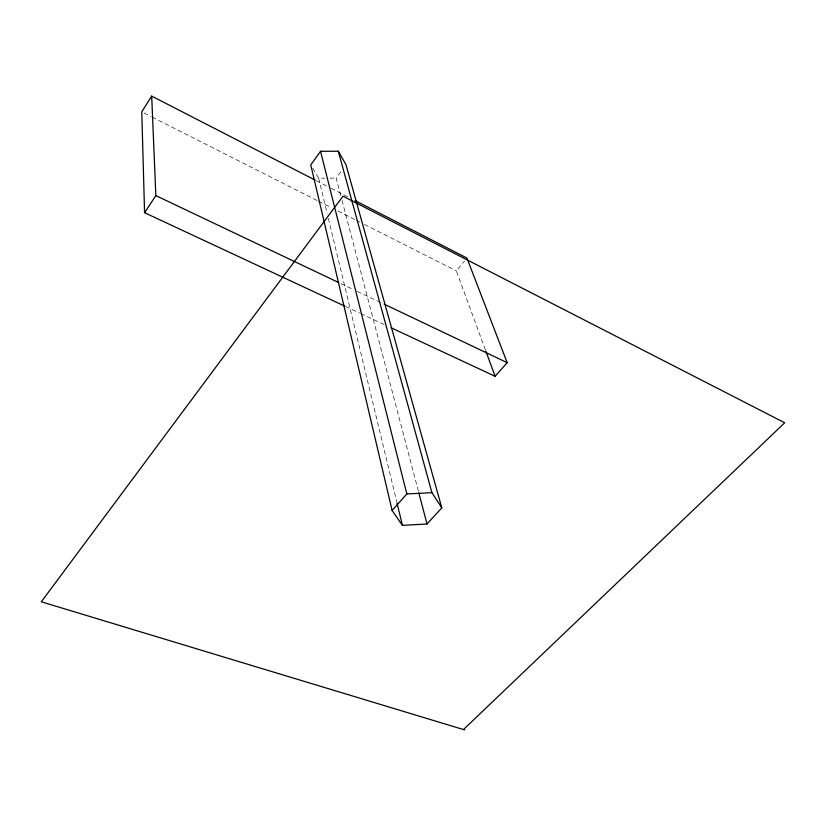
<?xml version="1.0" encoding="UTF-8"?>
<svg xmlns="http://www.w3.org/2000/svg" width="826" height="826" viewBox="0 0 826 826"><rect width="100%" height="100%" fill="white"/><g stroke="black" fill="none" stroke-linecap="round" stroke-linejoin="round"><path stroke-width="0.62" stroke-dasharray="4.13 3.1" d="M340.735 195.494L336.161 178.075L341.448 170.879M485.43 349.966L456.365 270.907L464.491 261.026M312.734 168.215L318.66 178.199L324.917 178.158M329.915 178.127L336.161 178.075M345.557 306.508L359.578 313.044M360.745 313.591L384.111 324.504M341.014 283.659L352.64 289.193M357.286 291.402L380.528 302.45M144.075 113.017L150.962 116.497M152.108 117.085L317.442 200.666M318.588 201.255L331.216 207.636M338.113 211.115L355.335 219.83M356.481 220.408L359.919 222.142M364.514 224.465L456.365 270.907M316.255 180.657L329.956 187.688M331.092 188.276L348.221 197.073M342.047 200.481L418.514 491.656M318.66 178.199L327.158 213.407M328.356 218.374L396.686 501.599"/><path stroke-width="1.24" d="M315.109 180.068L151.695 96.115L141.773 111.861L144.571 212.695L344.38 305.961M144.571 212.695L155.846 195.607L151.695 96.115M320.54 151.292L310.752 164.89L392.113 510.468L402.417 525.346L427.011 524.004L441.796 507.856L345.991 164.694L338.278 151.22L320.54 151.292L406.826 493.948L392.113 510.468M391.121 327.777L495.125 376.315L507.174 362.666L466.927 258.053L355.066 200.594M463.469 729.544L784.7 422.778L342.976 196.196L41.3 601.803L464.584 729.885M406.826 493.948L431.915 492.688L441.796 507.856M155.846 195.607L338.681 282.554M384.007 304.102L507.174 362.666M485.874 351.164L495.125 376.315M338.278 151.22L431.915 492.688M418.844 492.895L427.011 524.004M396.986 502.848L402.417 525.346"/></g></svg>
